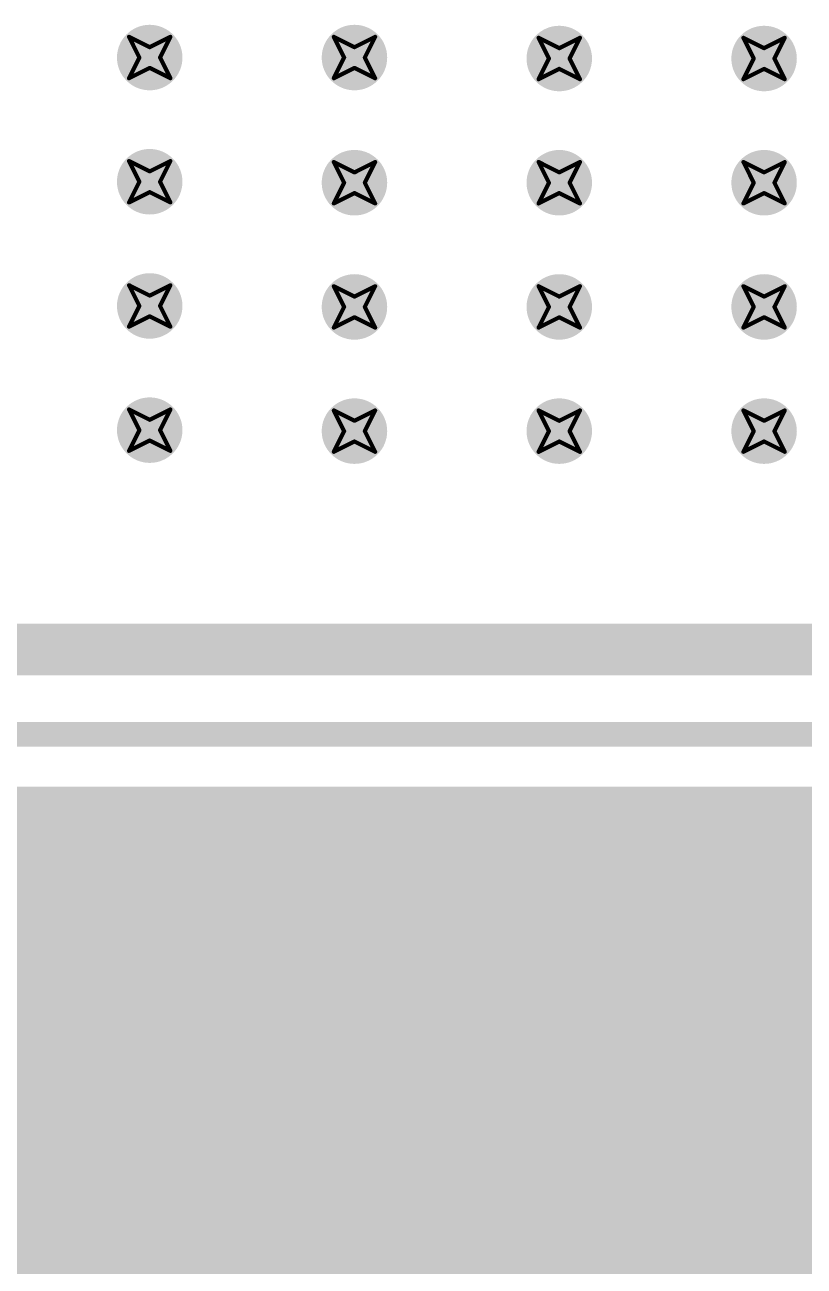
# Model space of a CAD drawing. Header units: inches. Extents: x -11 to 1110, y -7 to 455.
# Drawn here: x 605.32 to 614.89, y 40.21 to 55.44 of the extents above; entities that cross this region are included whole.
import ezdxf

# ---------------------------------------------------------------- set-up
doc = ezdxf.new("R2010")
doc.units = ezdxf.units.IN
for name, color, linetype in [('Bottom Layer', 5, 'Continuous'), ('Bottom Solder', 6, 'Continuous'), ('Drill Drawing', 1, 'Continuous'), ('Top Layer', 1, 'Continuous'), ('Top Solder', 216, 'Continuous'), ('Via Holes', 16, 'Continuous')]:
    doc.layers.add(name, color=color, linetype=linetype)

msp = doc.modelspace()

# ---------------------------------------------------------------- hatches: boundary and pattern name
at = {"layer": 'Bottom Layer'}
h = msp.add_hatch(color=5, dxfattribs=at)
edge = h.paths.add_edge_path()
edge.add_arc((606.857, 55.042), 0.3, 0, 360)
h = msp.add_hatch(color=5, dxfattribs=at)
edge = h.paths.add_edge_path()
edge.add_arc((609.371, 55.042), 0.3, 0, 360)
h = msp.add_hatch(color=5, dxfattribs=at)
edge = h.paths.add_edge_path()
edge.add_arc((611.886, 55.03), 0.3, 0, 360)
h = msp.add_hatch(color=5, dxfattribs=at)
edge = h.paths.add_edge_path()
edge.add_arc((614.401, 55.03), 0.3, 0, 360)
h = msp.add_hatch(color=5, dxfattribs=at)
edge = h.paths.add_edge_path()
edge.add_arc((606.857, 53.518), 0.3, 0, 360)
h = msp.add_hatch(color=5, dxfattribs=at)
edge = h.paths.add_edge_path()
edge.add_arc((609.371, 53.506), 0.3, 0, 360)
h = msp.add_hatch(color=5, dxfattribs=at)
edge = h.paths.add_edge_path()
edge.add_arc((611.886, 53.506), 0.3, 0, 360)
h = msp.add_hatch(color=5, dxfattribs=at)
edge = h.paths.add_edge_path()
edge.add_arc((614.401, 53.506), 0.3, 0, 360)
h = msp.add_hatch(color=5, dxfattribs=at)
edge = h.paths.add_edge_path()
edge.add_arc((606.857, 51.994), 0.3, 0, 360)
h = msp.add_hatch(color=5, dxfattribs=at)
edge = h.paths.add_edge_path()
edge.add_arc((609.371, 51.982), 0.3, 0, 360)
h = msp.add_hatch(color=5, dxfattribs=at)
edge = h.paths.add_edge_path()
edge.add_arc((611.886, 51.982), 0.3, 0, 360)
h = msp.add_hatch(color=5, dxfattribs=at)
edge = h.paths.add_edge_path()
edge.add_arc((614.401, 51.982), 0.3, 0, 360)
h = msp.add_hatch(color=5, dxfattribs=at)
edge = h.paths.add_edge_path()
edge.add_arc((606.857, 50.47), 0.3, 0, 360)
h = msp.add_hatch(color=5, dxfattribs=at)
edge = h.paths.add_edge_path()
edge.add_arc((609.371, 50.458), 0.3, 0, 360)
h = msp.add_hatch(color=5, dxfattribs=at)
edge = h.paths.add_edge_path()
edge.add_arc((611.886, 50.458), 0.3, 0, 360)
h = msp.add_hatch(color=5, dxfattribs=at)
edge = h.paths.add_edge_path()
edge.add_arc((614.401, 50.458), 0.3, 0, 360)
msp.add_hatch(color=5, dxfattribs=at).paths.add_polyline_path([(646.024, 25.476), (581.304, 25.476), (581.304, 45.872), (646.024, 45.872)])
at = {"layer": 'Bottom Solder'}
h = msp.add_hatch(color=6, dxfattribs=at)
edge = h.paths.add_edge_path()
edge.add_arc((606.857, 55.042), 0.402, 0, 360)
h = msp.add_hatch(color=6, dxfattribs=at)
edge = h.paths.add_edge_path()
edge.add_arc((609.371, 55.042), 0.402, 0, 360)
h = msp.add_hatch(color=6, dxfattribs=at)
edge = h.paths.add_edge_path()
edge.add_arc((611.886, 55.03), 0.402, 0, 360)
h = msp.add_hatch(color=6, dxfattribs=at)
edge = h.paths.add_edge_path()
edge.add_arc((614.401, 55.03), 0.402, 0, 360)
h = msp.add_hatch(color=6, dxfattribs=at)
edge = h.paths.add_edge_path()
edge.add_arc((606.857, 53.518), 0.402, 0, 360)
h = msp.add_hatch(color=6, dxfattribs=at)
edge = h.paths.add_edge_path()
edge.add_arc((609.371, 53.506), 0.402, 0, 360)
h = msp.add_hatch(color=6, dxfattribs=at)
edge = h.paths.add_edge_path()
edge.add_arc((611.886, 53.506), 0.402, 0, 360)
h = msp.add_hatch(color=6, dxfattribs=at)
edge = h.paths.add_edge_path()
edge.add_arc((614.401, 53.506), 0.402, 0, 360)
h = msp.add_hatch(color=6, dxfattribs=at)
edge = h.paths.add_edge_path()
edge.add_arc((606.857, 51.994), 0.402, 0, 360)
h = msp.add_hatch(color=6, dxfattribs=at)
edge = h.paths.add_edge_path()
edge.add_arc((609.371, 51.982), 0.402, 0, 360)
h = msp.add_hatch(color=6, dxfattribs=at)
edge = h.paths.add_edge_path()
edge.add_arc((611.886, 51.982), 0.402, 0, 360)
h = msp.add_hatch(color=6, dxfattribs=at)
edge = h.paths.add_edge_path()
edge.add_arc((614.401, 51.982), 0.402, 0, 360)
h = msp.add_hatch(color=6, dxfattribs=at)
edge = h.paths.add_edge_path()
edge.add_arc((606.857, 50.47), 0.402, 0, 360)
h = msp.add_hatch(color=6, dxfattribs=at)
edge = h.paths.add_edge_path()
edge.add_arc((609.371, 50.458), 0.402, 0, 360)
h = msp.add_hatch(color=6, dxfattribs=at)
edge = h.paths.add_edge_path()
edge.add_arc((611.886, 50.458), 0.402, 0, 360)
h = msp.add_hatch(color=6, dxfattribs=at)
edge = h.paths.add_edge_path()
edge.add_arc((614.401, 50.458), 0.402, 0, 360)
at = {"layer": 'Top Layer'}
h = msp.add_hatch(color=1, dxfattribs=at)
edge = h.paths.add_edge_path()
edge.add_arc((606.857, 55.042), 0.3, 0, 360)
h = msp.add_hatch(color=1, dxfattribs=at)
edge = h.paths.add_edge_path()
edge.add_arc((609.371, 55.042), 0.3, 0, 360)
h = msp.add_hatch(color=1, dxfattribs=at)
edge = h.paths.add_edge_path()
edge.add_arc((611.886, 55.03), 0.3, 0, 360)
h = msp.add_hatch(color=1, dxfattribs=at)
edge = h.paths.add_edge_path()
edge.add_arc((614.401, 55.03), 0.3, 0, 360)
h = msp.add_hatch(color=1, dxfattribs=at)
edge = h.paths.add_edge_path()
edge.add_arc((606.857, 53.518), 0.3, 0, 360)
h = msp.add_hatch(color=1, dxfattribs=at)
edge = h.paths.add_edge_path()
edge.add_arc((609.371, 53.506), 0.3, 0, 360)
h = msp.add_hatch(color=1, dxfattribs=at)
edge = h.paths.add_edge_path()
edge.add_arc((611.886, 53.506), 0.3, 0, 360)
h = msp.add_hatch(color=1, dxfattribs=at)
edge = h.paths.add_edge_path()
edge.add_arc((614.401, 53.506), 0.3, 0, 360)
h = msp.add_hatch(color=1, dxfattribs=at)
edge = h.paths.add_edge_path()
edge.add_arc((606.857, 51.994), 0.3, 0, 360)
h = msp.add_hatch(color=1, dxfattribs=at)
edge = h.paths.add_edge_path()
edge.add_arc((609.371, 51.982), 0.3, 0, 360)
h = msp.add_hatch(color=1, dxfattribs=at)
edge = h.paths.add_edge_path()
edge.add_arc((611.886, 51.982), 0.3, 0, 360)
h = msp.add_hatch(color=1, dxfattribs=at)
edge = h.paths.add_edge_path()
edge.add_arc((614.401, 51.982), 0.3, 0, 360)
h = msp.add_hatch(color=1, dxfattribs=at)
edge = h.paths.add_edge_path()
edge.add_arc((606.857, 50.47), 0.3, 0, 360)
h = msp.add_hatch(color=1, dxfattribs=at)
edge = h.paths.add_edge_path()
edge.add_arc((609.371, 50.458), 0.3, 0, 360)
h = msp.add_hatch(color=1, dxfattribs=at)
edge = h.paths.add_edge_path()
edge.add_arc((611.886, 50.458), 0.3, 0, 360)
h = msp.add_hatch(color=1, dxfattribs=at)
edge = h.paths.add_edge_path()
edge.add_arc((614.401, 50.458), 0.3, 0, 360)
at = {"layer": 'Top Solder'}
h = msp.add_hatch(color=216, dxfattribs=at)
edge = h.paths.add_edge_path()
edge.add_arc((606.857, 55.042), 0.402, 0, 360)
h = msp.add_hatch(color=216, dxfattribs=at)
edge = h.paths.add_edge_path()
edge.add_arc((609.371, 55.042), 0.402, 0, 360)
h = msp.add_hatch(color=216, dxfattribs=at)
edge = h.paths.add_edge_path()
edge.add_arc((611.886, 55.03), 0.402, 0, 360)
h = msp.add_hatch(color=216, dxfattribs=at)
edge = h.paths.add_edge_path()
edge.add_arc((614.401, 55.03), 0.402, 0, 360)
h = msp.add_hatch(color=216, dxfattribs=at)
edge = h.paths.add_edge_path()
edge.add_arc((606.857, 53.518), 0.402, 0, 360)
h = msp.add_hatch(color=216, dxfattribs=at)
edge = h.paths.add_edge_path()
edge.add_arc((609.371, 53.506), 0.402, 0, 360)
h = msp.add_hatch(color=216, dxfattribs=at)
edge = h.paths.add_edge_path()
edge.add_arc((611.886, 53.506), 0.402, 0, 360)
h = msp.add_hatch(color=216, dxfattribs=at)
edge = h.paths.add_edge_path()
edge.add_arc((614.401, 53.506), 0.402, 0, 360)
h = msp.add_hatch(color=216, dxfattribs=at)
edge = h.paths.add_edge_path()
edge.add_arc((606.857, 51.994), 0.402, 0, 360)
h = msp.add_hatch(color=216, dxfattribs=at)
edge = h.paths.add_edge_path()
edge.add_arc((609.371, 51.982), 0.402, 0, 360)
h = msp.add_hatch(color=216, dxfattribs=at)
edge = h.paths.add_edge_path()
edge.add_arc((611.886, 51.982), 0.402, 0, 360)
h = msp.add_hatch(color=216, dxfattribs=at)
edge = h.paths.add_edge_path()
edge.add_arc((614.401, 51.982), 0.402, 0, 360)
h = msp.add_hatch(color=216, dxfattribs=at)
edge = h.paths.add_edge_path()
edge.add_arc((606.857, 50.47), 0.402, 0, 360)
h = msp.add_hatch(color=216, dxfattribs=at)
edge = h.paths.add_edge_path()
edge.add_arc((609.371, 50.458), 0.402, 0, 360)
h = msp.add_hatch(color=216, dxfattribs=at)
edge = h.paths.add_edge_path()
edge.add_arc((611.886, 50.458), 0.402, 0, 360)
h = msp.add_hatch(color=216, dxfattribs=at)
edge = h.paths.add_edge_path()
edge.add_arc((614.401, 50.458), 0.402, 0, 360)
at = {"layer": 'Via Holes'}
h = msp.add_hatch(color=7, dxfattribs=at)
edge = h.paths.add_edge_path()
edge.add_arc((606.857, 55.042), 0.15, 0, 360)
h = msp.add_hatch(color=7, dxfattribs=at)
edge = h.paths.add_edge_path()
edge.add_arc((609.371, 55.042), 0.15, 0, 360)
h = msp.add_hatch(color=7, dxfattribs=at)
edge = h.paths.add_edge_path()
edge.add_arc((611.886, 55.03), 0.15, 0, 360)
h = msp.add_hatch(color=7, dxfattribs=at)
edge = h.paths.add_edge_path()
edge.add_arc((614.401, 55.03), 0.15, 0, 360)
h = msp.add_hatch(color=7, dxfattribs=at)
edge = h.paths.add_edge_path()
edge.add_arc((606.857, 53.518), 0.15, 0, 360)
h = msp.add_hatch(color=7, dxfattribs=at)
edge = h.paths.add_edge_path()
edge.add_arc((609.371, 53.506), 0.15, 0, 360)
h = msp.add_hatch(color=7, dxfattribs=at)
edge = h.paths.add_edge_path()
edge.add_arc((611.886, 53.506), 0.15, 0, 360)
h = msp.add_hatch(color=7, dxfattribs=at)
edge = h.paths.add_edge_path()
edge.add_arc((614.401, 53.506), 0.15, 0, 360)
h = msp.add_hatch(color=7, dxfattribs=at)
edge = h.paths.add_edge_path()
edge.add_arc((606.857, 51.994), 0.15, 0, 360)
h = msp.add_hatch(color=7, dxfattribs=at)
edge = h.paths.add_edge_path()
edge.add_arc((609.371, 51.982), 0.15, 0, 360)
h = msp.add_hatch(color=7, dxfattribs=at)
edge = h.paths.add_edge_path()
edge.add_arc((611.886, 51.982), 0.15, 0, 360)
h = msp.add_hatch(color=7, dxfattribs=at)
edge = h.paths.add_edge_path()
edge.add_arc((614.401, 51.982), 0.15, 0, 360)
h = msp.add_hatch(color=7, dxfattribs=at)
edge = h.paths.add_edge_path()
edge.add_arc((606.857, 50.47), 0.15, 0, 360)
h = msp.add_hatch(color=7, dxfattribs=at)
edge = h.paths.add_edge_path()
edge.add_arc((609.371, 50.458), 0.15, 0, 360)
h = msp.add_hatch(color=7, dxfattribs=at)
edge = h.paths.add_edge_path()
edge.add_arc((611.886, 50.458), 0.15, 0, 360)
h = msp.add_hatch(color=7, dxfattribs=at)
edge = h.paths.add_edge_path()
edge.add_arc((614.401, 50.458), 0.15, 0, 360)

# ---------------------------------------------------------------- linework, layer by layer
at = {"layer": 'Drill Drawing'}
for points in [[(606.603, 55.296, 0.0508, 0.0508, 0), (606.857, 55.169, 0.0508, 0.0508, 0)], [(606.603, 55.296, 0.0508, 0.0508, 0), (606.73, 55.042, 0.0508, 0.0508, 0)], [(606.857, 55.169, 0.0508, 0.0508, 0), (607.111, 55.296, 0.0508, 0.0508, 0)], [(606.984, 55.042, 0.0508, 0.0508, 0), (607.111, 55.296, 0.0508, 0.0508, 0)], [(609.117, 55.296, 0.0508, 0.0508, 0), (609.371, 55.169, 0.0508, 0.0508, 0)], [(609.117, 55.296, 0.0508, 0.0508, 0), (609.244, 55.042, 0.0508, 0.0508, 0)], [(609.371, 55.169, 0.0508, 0.0508, 0), (609.625, 55.296, 0.0508, 0.0508, 0)], [(609.498, 55.042, 0.0508, 0.0508, 0), (609.625, 55.296, 0.0508, 0.0508, 0)], [(611.632, 55.284, 0.0508, 0.0508, 0), (611.886, 55.157, 0.0508, 0.0508, 0)], [(611.632, 55.284, 0.0508, 0.0508, 0), (611.759, 55.03, 0.0508, 0.0508, 0)], [(611.886, 55.157, 0.0508, 0.0508, 0), (612.14, 55.284, 0.0508, 0.0508, 0)], [(612.013, 55.03, 0.0508, 0.0508, 0), (612.14, 55.284, 0.0508, 0.0508, 0)], [(614.147, 55.284, 0.0508, 0.0508, 0), (614.401, 55.157, 0.0508, 0.0508, 0)], [(614.147, 55.284, 0.0508, 0.0508, 0), (614.274, 55.03, 0.0508, 0.0508, 0)], [(614.401, 55.157, 0.0508, 0.0508, 0), (614.655, 55.284, 0.0508, 0.0508, 0)], [(614.528, 55.03, 0.0508, 0.0508, 0), (614.655, 55.284, 0.0508, 0.0508, 0)], [(606.603, 54.788, 0.0508, 0.0508, 0), (606.73, 55.042, 0.0508, 0.0508, 0)], [(606.984, 55.042, 0.0508, 0.0508, 0), (607.111, 54.788, 0.0508, 0.0508, 0)], [(609.117, 54.788, 0.0508, 0.0508, 0), (609.244, 55.042, 0.0508, 0.0508, 0)], [(609.498, 55.042, 0.0508, 0.0508, 0), (609.625, 54.788, 0.0508, 0.0508, 0)], [(611.632, 54.776, 0.0508, 0.0508, 0), (611.759, 55.03, 0.0508, 0.0508, 0)], [(612.013, 55.03, 0.0508, 0.0508, 0), (612.14, 54.776, 0.0508, 0.0508, 0)], [(614.147, 54.776, 0.0508, 0.0508, 0), (614.274, 55.03, 0.0508, 0.0508, 0)], [(614.528, 55.03, 0.0508, 0.0508, 0), (614.655, 54.776, 0.0508, 0.0508, 0)], [(606.603, 54.788, 0.0508, 0.0508, 0), (606.857, 54.915, 0.0508, 0.0508, 0)], [(606.857, 54.915, 0.0508, 0.0508, 0), (607.111, 54.788, 0.0508, 0.0508, 0)], [(609.117, 54.788, 0.0508, 0.0508, 0), (609.371, 54.915, 0.0508, 0.0508, 0)], [(609.371, 54.915, 0.0508, 0.0508, 0), (609.625, 54.788, 0.0508, 0.0508, 0)], [(611.632, 54.776, 0.0508, 0.0508, 0), (611.886, 54.903, 0.0508, 0.0508, 0)], [(611.886, 54.903, 0.0508, 0.0508, 0), (612.14, 54.776, 0.0508, 0.0508, 0)], [(614.147, 54.776, 0.0508, 0.0508, 0), (614.401, 54.903, 0.0508, 0.0508, 0)], [(614.401, 54.903, 0.0508, 0.0508, 0), (614.655, 54.776, 0.0508, 0.0508, 0)], [(606.603, 53.772, 0.0508, 0.0508, 0), (606.857, 53.645, 0.0508, 0.0508, 0)], [(606.603, 53.772, 0.0508, 0.0508, 0), (606.73, 53.518, 0.0508, 0.0508, 0)], [(606.857, 53.645, 0.0508, 0.0508, 0), (607.111, 53.772, 0.0508, 0.0508, 0)], [(606.984, 53.518, 0.0508, 0.0508, 0), (607.111, 53.772, 0.0508, 0.0508, 0)], [(609.117, 53.76, 0.0508, 0.0508, 0), (609.371, 53.633, 0.0508, 0.0508, 0)], [(609.117, 53.76, 0.0508, 0.0508, 0), (609.244, 53.506, 0.0508, 0.0508, 0)], [(609.371, 53.633, 0.0508, 0.0508, 0), (609.625, 53.76, 0.0508, 0.0508, 0)], [(609.498, 53.506, 0.0508, 0.0508, 0), (609.625, 53.76, 0.0508, 0.0508, 0)], [(611.632, 53.76, 0.0508, 0.0508, 0), (611.886, 53.633, 0.0508, 0.0508, 0)], [(611.632, 53.76, 0.0508, 0.0508, 0), (611.759, 53.506, 0.0508, 0.0508, 0)], [(611.886, 53.633, 0.0508, 0.0508, 0), (612.14, 53.76, 0.0508, 0.0508, 0)], [(612.013, 53.506, 0.0508, 0.0508, 0), (612.14, 53.76, 0.0508, 0.0508, 0)], [(614.147, 53.76, 0.0508, 0.0508, 0), (614.401, 53.633, 0.0508, 0.0508, 0)], [(614.147, 53.76, 0.0508, 0.0508, 0), (614.274, 53.506, 0.0508, 0.0508, 0)], [(614.401, 53.633, 0.0508, 0.0508, 0), (614.655, 53.76, 0.0508, 0.0508, 0)], [(614.528, 53.506, 0.0508, 0.0508, 0), (614.655, 53.76, 0.0508, 0.0508, 0)], [(606.603, 53.264, 0.0508, 0.0508, 0), (606.73, 53.518, 0.0508, 0.0508, 0)], [(606.984, 53.518, 0.0508, 0.0508, 0), (607.111, 53.264, 0.0508, 0.0508, 0)], [(609.117, 53.252, 0.0508, 0.0508, 0), (609.244, 53.506, 0.0508, 0.0508, 0)], [(609.498, 53.506, 0.0508, 0.0508, 0), (609.625, 53.252, 0.0508, 0.0508, 0)], [(611.632, 53.252, 0.0508, 0.0508, 0), (611.759, 53.506, 0.0508, 0.0508, 0)], [(612.013, 53.506, 0.0508, 0.0508, 0), (612.14, 53.252, 0.0508, 0.0508, 0)], [(614.147, 53.252, 0.0508, 0.0508, 0), (614.274, 53.506, 0.0508, 0.0508, 0)], [(614.528, 53.506, 0.0508, 0.0508, 0), (614.655, 53.252, 0.0508, 0.0508, 0)], [(606.603, 53.264, 0.0508, 0.0508, 0), (606.857, 53.391, 0.0508, 0.0508, 0)], [(606.857, 53.391, 0.0508, 0.0508, 0), (607.111, 53.264, 0.0508, 0.0508, 0)], [(609.117, 53.252, 0.0508, 0.0508, 0), (609.371, 53.379, 0.0508, 0.0508, 0)], [(609.371, 53.379, 0.0508, 0.0508, 0), (609.625, 53.252, 0.0508, 0.0508, 0)], [(611.632, 53.252, 0.0508, 0.0508, 0), (611.886, 53.379, 0.0508, 0.0508, 0)], [(611.886, 53.379, 0.0508, 0.0508, 0), (612.14, 53.252, 0.0508, 0.0508, 0)], [(614.147, 53.252, 0.0508, 0.0508, 0), (614.401, 53.379, 0.0508, 0.0508, 0)], [(614.401, 53.379, 0.0508, 0.0508, 0), (614.655, 53.252, 0.0508, 0.0508, 0)], [(606.603, 52.248, 0.0508, 0.0508, 0), (606.857, 52.121, 0.0508, 0.0508, 0)], [(606.603, 52.248, 0.0508, 0.0508, 0), (606.73, 51.994, 0.0508, 0.0508, 0)], [(606.857, 52.121, 0.0508, 0.0508, 0), (607.111, 52.248, 0.0508, 0.0508, 0)], [(606.984, 51.994, 0.0508, 0.0508, 0), (607.111, 52.248, 0.0508, 0.0508, 0)], [(609.117, 52.236, 0.0508, 0.0508, 0), (609.371, 52.109, 0.0508, 0.0508, 0)], [(609.117, 52.236, 0.0508, 0.0508, 0), (609.244, 51.982, 0.0508, 0.0508, 0)], [(609.371, 52.109, 0.0508, 0.0508, 0), (609.625, 52.236, 0.0508, 0.0508, 0)], [(609.498, 51.982, 0.0508, 0.0508, 0), (609.625, 52.236, 0.0508, 0.0508, 0)], [(611.632, 52.236, 0.0508, 0.0508, 0), (611.886, 52.109, 0.0508, 0.0508, 0)], [(611.632, 52.236, 0.0508, 0.0508, 0), (611.759, 51.982, 0.0508, 0.0508, 0)], [(611.886, 52.109, 0.0508, 0.0508, 0), (612.14, 52.236, 0.0508, 0.0508, 0)], [(612.013, 51.982, 0.0508, 0.0508, 0), (612.14, 52.236, 0.0508, 0.0508, 0)], [(614.147, 52.236, 0.0508, 0.0508, 0), (614.401, 52.109, 0.0508, 0.0508, 0)], [(614.147, 52.236, 0.0508, 0.0508, 0), (614.274, 51.982, 0.0508, 0.0508, 0)], [(614.401, 52.109, 0.0508, 0.0508, 0), (614.655, 52.236, 0.0508, 0.0508, 0)], [(614.528, 51.982, 0.0508, 0.0508, 0), (614.655, 52.236, 0.0508, 0.0508, 0)], [(606.603, 51.74, 0.0508, 0.0508, 0), (606.73, 51.994, 0.0508, 0.0508, 0)], [(606.984, 51.994, 0.0508, 0.0508, 0), (607.111, 51.74, 0.0508, 0.0508, 0)], [(609.117, 51.728, 0.0508, 0.0508, 0), (609.244, 51.982, 0.0508, 0.0508, 0)], [(609.498, 51.982, 0.0508, 0.0508, 0), (609.625, 51.728, 0.0508, 0.0508, 0)], [(611.632, 51.728, 0.0508, 0.0508, 0), (611.759, 51.982, 0.0508, 0.0508, 0)], [(612.013, 51.982, 0.0508, 0.0508, 0), (612.14, 51.728, 0.0508, 0.0508, 0)], [(614.147, 51.728, 0.0508, 0.0508, 0), (614.274, 51.982, 0.0508, 0.0508, 0)], [(614.528, 51.982, 0.0508, 0.0508, 0), (614.655, 51.728, 0.0508, 0.0508, 0)], [(606.603, 51.74, 0.0508, 0.0508, 0), (606.857, 51.867, 0.0508, 0.0508, 0)], [(606.857, 51.867, 0.0508, 0.0508, 0), (607.111, 51.74, 0.0508, 0.0508, 0)], [(609.117, 51.728, 0.0508, 0.0508, 0), (609.371, 51.855, 0.0508, 0.0508, 0)], [(609.371, 51.855, 0.0508, 0.0508, 0), (609.625, 51.728, 0.0508, 0.0508, 0)], [(611.632, 51.728, 0.0508, 0.0508, 0), (611.886, 51.855, 0.0508, 0.0508, 0)], [(611.886, 51.855, 0.0508, 0.0508, 0), (612.14, 51.728, 0.0508, 0.0508, 0)], [(614.147, 51.728, 0.0508, 0.0508, 0), (614.401, 51.855, 0.0508, 0.0508, 0)], [(614.401, 51.855, 0.0508, 0.0508, 0), (614.655, 51.728, 0.0508, 0.0508, 0)], [(606.603, 50.724, 0.0508, 0.0508, 0), (606.857, 50.597, 0.0508, 0.0508, 0)], [(606.603, 50.724, 0.0508, 0.0508, 0), (606.73, 50.47, 0.0508, 0.0508, 0)], [(606.857, 50.597, 0.0508, 0.0508, 0), (607.111, 50.724, 0.0508, 0.0508, 0)], [(606.984, 50.47, 0.0508, 0.0508, 0), (607.111, 50.724, 0.0508, 0.0508, 0)], [(609.117, 50.712, 0.0508, 0.0508, 0), (609.371, 50.585, 0.0508, 0.0508, 0)], [(609.117, 50.712, 0.0508, 0.0508, 0), (609.244, 50.458, 0.0508, 0.0508, 0)], [(609.371, 50.585, 0.0508, 0.0508, 0), (609.625, 50.712, 0.0508, 0.0508, 0)], [(609.498, 50.458, 0.0508, 0.0508, 0), (609.625, 50.712, 0.0508, 0.0508, 0)], [(611.632, 50.712, 0.0508, 0.0508, 0), (611.886, 50.585, 0.0508, 0.0508, 0)], [(611.632, 50.712, 0.0508, 0.0508, 0), (611.759, 50.458, 0.0508, 0.0508, 0)], [(611.886, 50.585, 0.0508, 0.0508, 0), (612.14, 50.712, 0.0508, 0.0508, 0)], [(612.013, 50.458, 0.0508, 0.0508, 0), (612.14, 50.712, 0.0508, 0.0508, 0)], [(614.147, 50.712, 0.0508, 0.0508, 0), (614.401, 50.585, 0.0508, 0.0508, 0)], [(614.147, 50.712, 0.0508, 0.0508, 0), (614.274, 50.458, 0.0508, 0.0508, 0)], [(614.401, 50.585, 0.0508, 0.0508, 0), (614.655, 50.712, 0.0508, 0.0508, 0)], [(614.528, 50.458, 0.0508, 0.0508, 0), (614.655, 50.712, 0.0508, 0.0508, 0)], [(606.603, 50.216, 0.0508, 0.0508, 0), (606.73, 50.47, 0.0508, 0.0508, 0)], [(606.984, 50.47, 0.0508, 0.0508, 0), (607.111, 50.216, 0.0508, 0.0508, 0)], [(609.117, 50.204, 0.0508, 0.0508, 0), (609.244, 50.458, 0.0508, 0.0508, 0)], [(609.498, 50.458, 0.0508, 0.0508, 0), (609.625, 50.204, 0.0508, 0.0508, 0)], [(611.632, 50.204, 0.0508, 0.0508, 0), (611.759, 50.458, 0.0508, 0.0508, 0)], [(612.013, 50.458, 0.0508, 0.0508, 0), (612.14, 50.204, 0.0508, 0.0508, 0)], [(614.147, 50.204, 0.0508, 0.0508, 0), (614.274, 50.458, 0.0508, 0.0508, 0)], [(614.528, 50.458, 0.0508, 0.0508, 0), (614.655, 50.204, 0.0508, 0.0508, 0)], [(606.603, 50.216, 0.0508, 0.0508, 0), (606.857, 50.343, 0.0508, 0.0508, 0)], [(606.857, 50.343, 0.0508, 0.0508, 0), (607.111, 50.216, 0.0508, 0.0508, 0)], [(609.117, 50.204, 0.0508, 0.0508, 0), (609.371, 50.331, 0.0508, 0.0508, 0)], [(609.371, 50.331, 0.0508, 0.0508, 0), (609.625, 50.204, 0.0508, 0.0508, 0)], [(611.632, 50.204, 0.0508, 0.0508, 0), (611.886, 50.331, 0.0508, 0.0508, 0)], [(611.886, 50.331, 0.0508, 0.0508, 0), (612.14, 50.204, 0.0508, 0.0508, 0)], [(614.147, 50.204, 0.0508, 0.0508, 0), (614.401, 50.331, 0.0508, 0.0508, 0)], [(614.401, 50.331, 0.0508, 0.0508, 0), (614.655, 50.204, 0.0508, 0.0508, 0)]]:
    msp.add_lwpolyline(points, format="xyseb", dxfattribs=at)
for points in [[(606.59, 55.296, 0.0254, 0.0254, 1), (606.615, 55.296, 0.0254, 0.0254, 1)], [(606.59, 55.296, 0.0254, 0.0254, 1), (606.615, 55.296, 0.0254, 0.0254, 1)], [(607.098, 55.296, 0.0254, 0.0254, 1), (607.123, 55.296, 0.0254, 0.0254, 1)], [(607.098, 55.296, 0.0254, 0.0254, 1), (607.123, 55.296, 0.0254, 0.0254, 1)], [(609.105, 55.296, 0.0254, 0.0254, 1), (609.13, 55.296, 0.0254, 0.0254, 1)], [(609.105, 55.296, 0.0254, 0.0254, 1), (609.13, 55.296, 0.0254, 0.0254, 1)], [(609.613, 55.296, 0.0254, 0.0254, 1), (609.638, 55.296, 0.0254, 0.0254, 1)], [(609.613, 55.296, 0.0254, 0.0254, 1), (609.638, 55.296, 0.0254, 0.0254, 1)], [(611.619, 55.284, 0.0254, 0.0254, 1), (611.645, 55.284, 0.0254, 0.0254, 1)], [(611.619, 55.284, 0.0254, 0.0254, 1), (611.645, 55.284, 0.0254, 0.0254, 1)], [(612.127, 55.284, 0.0254, 0.0254, 1), (612.153, 55.284, 0.0254, 0.0254, 1)], [(612.127, 55.284, 0.0254, 0.0254, 1), (612.153, 55.284, 0.0254, 0.0254, 1)], [(614.134, 55.284, 0.0254, 0.0254, 1), (614.159, 55.284, 0.0254, 0.0254, 1)], [(614.134, 55.284, 0.0254, 0.0254, 1), (614.159, 55.284, 0.0254, 0.0254, 1)], [(614.642, 55.284, 0.0254, 0.0254, 1), (614.667, 55.284, 0.0254, 0.0254, 1)], [(614.642, 55.284, 0.0254, 0.0254, 1), (614.667, 55.284, 0.0254, 0.0254, 1)], [(606.844, 55.169, 0.0254, 0.0254, 1), (606.869, 55.169, 0.0254, 0.0254, 1)], [(606.844, 55.169, 0.0254, 0.0254, 1), (606.869, 55.169, 0.0254, 0.0254, 1)], [(609.359, 55.169, 0.0254, 0.0254, 1), (609.384, 55.169, 0.0254, 0.0254, 1)], [(609.359, 55.169, 0.0254, 0.0254, 1), (609.384, 55.169, 0.0254, 0.0254, 1)], [(611.873, 55.157, 0.0254, 0.0254, 1), (611.899, 55.157, 0.0254, 0.0254, 1)], [(611.873, 55.157, 0.0254, 0.0254, 1), (611.899, 55.157, 0.0254, 0.0254, 1)], [(614.388, 55.157, 0.0254, 0.0254, 1), (614.413, 55.157, 0.0254, 0.0254, 1)], [(614.388, 55.157, 0.0254, 0.0254, 1), (614.413, 55.157, 0.0254, 0.0254, 1)], [(606.717, 55.042, 0.0254, 0.0254, 1), (606.742, 55.042, 0.0254, 0.0254, 1)], [(606.717, 55.042, 0.0254, 0.0254, 1), (606.742, 55.042, 0.0254, 0.0254, 1)], [(606.971, 55.042, 0.0254, 0.0254, 1), (606.996, 55.042, 0.0254, 0.0254, 1)], [(606.971, 55.042, 0.0254, 0.0254, 1), (606.996, 55.042, 0.0254, 0.0254, 1)], [(609.232, 55.042, 0.0254, 0.0254, 1), (609.257, 55.042, 0.0254, 0.0254, 1)], [(609.232, 55.042, 0.0254, 0.0254, 1), (609.257, 55.042, 0.0254, 0.0254, 1)], [(609.486, 55.042, 0.0254, 0.0254, 1), (609.511, 55.042, 0.0254, 0.0254, 1)], [(609.486, 55.042, 0.0254, 0.0254, 1), (609.511, 55.042, 0.0254, 0.0254, 1)], [(611.746, 55.03, 0.0254, 0.0254, 1), (611.772, 55.03, 0.0254, 0.0254, 1)], [(611.746, 55.03, 0.0254, 0.0254, 1), (611.772, 55.03, 0.0254, 0.0254, 1)], [(612, 55.03, 0.0254, 0.0254, 1), (612.026, 55.03, 0.0254, 0.0254, 1)], [(612, 55.03, 0.0254, 0.0254, 1), (612.026, 55.03, 0.0254, 0.0254, 1)], [(614.261, 55.03, 0.0254, 0.0254, 1), (614.286, 55.03, 0.0254, 0.0254, 1)], [(614.261, 55.03, 0.0254, 0.0254, 1), (614.286, 55.03, 0.0254, 0.0254, 1)], [(614.515, 55.03, 0.0254, 0.0254, 1), (614.54, 55.03, 0.0254, 0.0254, 1)], [(614.515, 55.03, 0.0254, 0.0254, 1), (614.54, 55.03, 0.0254, 0.0254, 1)], [(606.844, 54.915, 0.0254, 0.0254, 1), (606.869, 54.915, 0.0254, 0.0254, 1)], [(606.844, 54.915, 0.0254, 0.0254, 1), (606.869, 54.915, 0.0254, 0.0254, 1)], [(609.359, 54.915, 0.0254, 0.0254, 1), (609.384, 54.915, 0.0254, 0.0254, 1)], [(609.359, 54.915, 0.0254, 0.0254, 1), (609.384, 54.915, 0.0254, 0.0254, 1)], [(611.873, 54.903, 0.0254, 0.0254, 1), (611.899, 54.903, 0.0254, 0.0254, 1)], [(611.873, 54.903, 0.0254, 0.0254, 1), (611.899, 54.903, 0.0254, 0.0254, 1)], [(614.388, 54.903, 0.0254, 0.0254, 1), (614.413, 54.903, 0.0254, 0.0254, 1)], [(614.388, 54.903, 0.0254, 0.0254, 1), (614.413, 54.903, 0.0254, 0.0254, 1)], [(606.59, 54.788, 0.0254, 0.0254, 1), (606.615, 54.788, 0.0254, 0.0254, 1)], [(606.59, 54.788, 0.0254, 0.0254, 1), (606.615, 54.788, 0.0254, 0.0254, 1)], [(607.098, 54.788, 0.0254, 0.0254, 1), (607.123, 54.788, 0.0254, 0.0254, 1)], [(607.098, 54.788, 0.0254, 0.0254, 1), (607.123, 54.788, 0.0254, 0.0254, 1)], [(609.105, 54.788, 0.0254, 0.0254, 1), (609.13, 54.788, 0.0254, 0.0254, 1)], [(609.105, 54.788, 0.0254, 0.0254, 1), (609.13, 54.788, 0.0254, 0.0254, 1)], [(609.613, 54.788, 0.0254, 0.0254, 1), (609.638, 54.788, 0.0254, 0.0254, 1)], [(609.613, 54.788, 0.0254, 0.0254, 1), (609.638, 54.788, 0.0254, 0.0254, 1)], [(611.619, 54.776, 0.0254, 0.0254, 1), (611.645, 54.776, 0.0254, 0.0254, 1)], [(611.619, 54.776, 0.0254, 0.0254, 1), (611.645, 54.776, 0.0254, 0.0254, 1)], [(612.127, 54.776, 0.0254, 0.0254, 1), (612.153, 54.776, 0.0254, 0.0254, 1)], [(612.127, 54.776, 0.0254, 0.0254, 1), (612.153, 54.776, 0.0254, 0.0254, 1)], [(614.134, 54.776, 0.0254, 0.0254, 1), (614.159, 54.776, 0.0254, 0.0254, 1)], [(614.134, 54.776, 0.0254, 0.0254, 1), (614.159, 54.776, 0.0254, 0.0254, 1)], [(614.642, 54.776, 0.0254, 0.0254, 1), (614.667, 54.776, 0.0254, 0.0254, 1)], [(614.642, 54.776, 0.0254, 0.0254, 1), (614.667, 54.776, 0.0254, 0.0254, 1)], [(606.59, 53.772, 0.0254, 0.0254, 1), (606.615, 53.772, 0.0254, 0.0254, 1)], [(606.59, 53.772, 0.0254, 0.0254, 1), (606.615, 53.772, 0.0254, 0.0254, 1)], [(607.098, 53.772, 0.0254, 0.0254, 1), (607.123, 53.772, 0.0254, 0.0254, 1)], [(607.098, 53.772, 0.0254, 0.0254, 1), (607.123, 53.772, 0.0254, 0.0254, 1)], [(609.105, 53.76, 0.0254, 0.0254, 1), (609.13, 53.76, 0.0254, 0.0254, 1)], [(609.105, 53.76, 0.0254, 0.0254, 1), (609.13, 53.76, 0.0254, 0.0254, 1)], [(609.613, 53.76, 0.0254, 0.0254, 1), (609.638, 53.76, 0.0254, 0.0254, 1)], [(609.613, 53.76, 0.0254, 0.0254, 1), (609.638, 53.76, 0.0254, 0.0254, 1)], [(611.619, 53.76, 0.0254, 0.0254, 1), (611.645, 53.76, 0.0254, 0.0254, 1)], [(611.619, 53.76, 0.0254, 0.0254, 1), (611.645, 53.76, 0.0254, 0.0254, 1)], [(612.127, 53.76, 0.0254, 0.0254, 1), (612.153, 53.76, 0.0254, 0.0254, 1)], [(612.127, 53.76, 0.0254, 0.0254, 1), (612.153, 53.76, 0.0254, 0.0254, 1)], [(614.134, 53.76, 0.0254, 0.0254, 1), (614.159, 53.76, 0.0254, 0.0254, 1)], [(614.134, 53.76, 0.0254, 0.0254, 1), (614.159, 53.76, 0.0254, 0.0254, 1)], [(614.642, 53.76, 0.0254, 0.0254, 1), (614.667, 53.76, 0.0254, 0.0254, 1)], [(614.642, 53.76, 0.0254, 0.0254, 1), (614.667, 53.76, 0.0254, 0.0254, 1)], [(606.844, 53.645, 0.0254, 0.0254, 1), (606.869, 53.645, 0.0254, 0.0254, 1)], [(606.844, 53.645, 0.0254, 0.0254, 1), (606.869, 53.645, 0.0254, 0.0254, 1)], [(609.359, 53.633, 0.0254, 0.0254, 1), (609.384, 53.633, 0.0254, 0.0254, 1)], [(609.359, 53.633, 0.0254, 0.0254, 1), (609.384, 53.633, 0.0254, 0.0254, 1)], [(611.873, 53.633, 0.0254, 0.0254, 1), (611.899, 53.633, 0.0254, 0.0254, 1)], [(611.873, 53.633, 0.0254, 0.0254, 1), (611.899, 53.633, 0.0254, 0.0254, 1)], [(614.388, 53.633, 0.0254, 0.0254, 1), (614.413, 53.633, 0.0254, 0.0254, 1)], [(614.388, 53.633, 0.0254, 0.0254, 1), (614.413, 53.633, 0.0254, 0.0254, 1)], [(606.717, 53.518, 0.0254, 0.0254, 1), (606.742, 53.518, 0.0254, 0.0254, 1)], [(606.717, 53.518, 0.0254, 0.0254, 1), (606.742, 53.518, 0.0254, 0.0254, 1)], [(606.971, 53.518, 0.0254, 0.0254, 1), (606.996, 53.518, 0.0254, 0.0254, 1)], [(606.971, 53.518, 0.0254, 0.0254, 1), (606.996, 53.518, 0.0254, 0.0254, 1)], [(609.232, 53.506, 0.0254, 0.0254, 1), (609.257, 53.506, 0.0254, 0.0254, 1)], [(609.232, 53.506, 0.0254, 0.0254, 1), (609.257, 53.506, 0.0254, 0.0254, 1)], [(609.486, 53.506, 0.0254, 0.0254, 1), (609.511, 53.506, 0.0254, 0.0254, 1)], [(609.486, 53.506, 0.0254, 0.0254, 1), (609.511, 53.506, 0.0254, 0.0254, 1)], [(611.746, 53.506, 0.0254, 0.0254, 1), (611.772, 53.506, 0.0254, 0.0254, 1)], [(611.746, 53.506, 0.0254, 0.0254, 1), (611.772, 53.506, 0.0254, 0.0254, 1)], [(612, 53.506, 0.0254, 0.0254, 1), (612.026, 53.506, 0.0254, 0.0254, 1)], [(612, 53.506, 0.0254, 0.0254, 1), (612.026, 53.506, 0.0254, 0.0254, 1)], [(614.261, 53.506, 0.0254, 0.0254, 1), (614.286, 53.506, 0.0254, 0.0254, 1)], [(614.261, 53.506, 0.0254, 0.0254, 1), (614.286, 53.506, 0.0254, 0.0254, 1)], [(614.515, 53.506, 0.0254, 0.0254, 1), (614.54, 53.506, 0.0254, 0.0254, 1)], [(614.515, 53.506, 0.0254, 0.0254, 1), (614.54, 53.506, 0.0254, 0.0254, 1)], [(606.844, 53.391, 0.0254, 0.0254, 1), (606.869, 53.391, 0.0254, 0.0254, 1)], [(606.844, 53.391, 0.0254, 0.0254, 1), (606.869, 53.391, 0.0254, 0.0254, 1)], [(609.359, 53.379, 0.0254, 0.0254, 1), (609.384, 53.379, 0.0254, 0.0254, 1)], [(609.359, 53.379, 0.0254, 0.0254, 1), (609.384, 53.379, 0.0254, 0.0254, 1)], [(611.873, 53.379, 0.0254, 0.0254, 1), (611.899, 53.379, 0.0254, 0.0254, 1)], [(611.873, 53.379, 0.0254, 0.0254, 1), (611.899, 53.379, 0.0254, 0.0254, 1)], [(614.388, 53.379, 0.0254, 0.0254, 1), (614.413, 53.379, 0.0254, 0.0254, 1)], [(614.388, 53.379, 0.0254, 0.0254, 1), (614.413, 53.379, 0.0254, 0.0254, 1)], [(606.59, 53.264, 0.0254, 0.0254, 1), (606.615, 53.264, 0.0254, 0.0254, 1)], [(606.59, 53.264, 0.0254, 0.0254, 1), (606.615, 53.264, 0.0254, 0.0254, 1)], [(607.098, 53.264, 0.0254, 0.0254, 1), (607.123, 53.264, 0.0254, 0.0254, 1)], [(607.098, 53.264, 0.0254, 0.0254, 1), (607.123, 53.264, 0.0254, 0.0254, 1)], [(609.105, 53.252, 0.0254, 0.0254, 1), (609.13, 53.252, 0.0254, 0.0254, 1)], [(609.105, 53.252, 0.0254, 0.0254, 1), (609.13, 53.252, 0.0254, 0.0254, 1)], [(609.613, 53.252, 0.0254, 0.0254, 1), (609.638, 53.252, 0.0254, 0.0254, 1)], [(609.613, 53.252, 0.0254, 0.0254, 1), (609.638, 53.252, 0.0254, 0.0254, 1)], [(611.619, 53.252, 0.0254, 0.0254, 1), (611.645, 53.252, 0.0254, 0.0254, 1)], [(611.619, 53.252, 0.0254, 0.0254, 1), (611.645, 53.252, 0.0254, 0.0254, 1)], [(612.127, 53.252, 0.0254, 0.0254, 1), (612.153, 53.252, 0.0254, 0.0254, 1)], [(612.127, 53.252, 0.0254, 0.0254, 1), (612.153, 53.252, 0.0254, 0.0254, 1)], [(614.134, 53.252, 0.0254, 0.0254, 1), (614.159, 53.252, 0.0254, 0.0254, 1)], [(614.134, 53.252, 0.0254, 0.0254, 1), (614.159, 53.252, 0.0254, 0.0254, 1)], [(614.642, 53.252, 0.0254, 0.0254, 1), (614.667, 53.252, 0.0254, 0.0254, 1)], [(614.642, 53.252, 0.0254, 0.0254, 1), (614.667, 53.252, 0.0254, 0.0254, 1)], [(606.59, 52.248, 0.0254, 0.0254, 1), (606.615, 52.248, 0.0254, 0.0254, 1)], [(606.59, 52.248, 0.0254, 0.0254, 1), (606.615, 52.248, 0.0254, 0.0254, 1)], [(607.098, 52.248, 0.0254, 0.0254, 1), (607.123, 52.248, 0.0254, 0.0254, 1)], [(607.098, 52.248, 0.0254, 0.0254, 1), (607.123, 52.248, 0.0254, 0.0254, 1)], [(609.105, 52.236, 0.0254, 0.0254, 1), (609.13, 52.236, 0.0254, 0.0254, 1)], [(609.105, 52.236, 0.0254, 0.0254, 1), (609.13, 52.236, 0.0254, 0.0254, 1)], [(609.613, 52.236, 0.0254, 0.0254, 1), (609.638, 52.236, 0.0254, 0.0254, 1)], [(609.613, 52.236, 0.0254, 0.0254, 1), (609.638, 52.236, 0.0254, 0.0254, 1)], [(611.619, 52.236, 0.0254, 0.0254, 1), (611.645, 52.236, 0.0254, 0.0254, 1)], [(611.619, 52.236, 0.0254, 0.0254, 1), (611.645, 52.236, 0.0254, 0.0254, 1)], [(612.127, 52.236, 0.0254, 0.0254, 1), (612.153, 52.236, 0.0254, 0.0254, 1)], [(612.127, 52.236, 0.0254, 0.0254, 1), (612.153, 52.236, 0.0254, 0.0254, 1)], [(614.134, 52.236, 0.0254, 0.0254, 1), (614.159, 52.236, 0.0254, 0.0254, 1)], [(614.134, 52.236, 0.0254, 0.0254, 1), (614.159, 52.236, 0.0254, 0.0254, 1)], [(614.642, 52.236, 0.0254, 0.0254, 1), (614.667, 52.236, 0.0254, 0.0254, 1)], [(614.642, 52.236, 0.0254, 0.0254, 1), (614.667, 52.236, 0.0254, 0.0254, 1)], [(606.844, 52.121, 0.0254, 0.0254, 1), (606.869, 52.121, 0.0254, 0.0254, 1)], [(606.844, 52.121, 0.0254, 0.0254, 1), (606.869, 52.121, 0.0254, 0.0254, 1)], [(609.359, 52.109, 0.0254, 0.0254, 1), (609.384, 52.109, 0.0254, 0.0254, 1)], [(609.359, 52.109, 0.0254, 0.0254, 1), (609.384, 52.109, 0.0254, 0.0254, 1)], [(611.873, 52.109, 0.0254, 0.0254, 1), (611.899, 52.109, 0.0254, 0.0254, 1)], [(611.873, 52.109, 0.0254, 0.0254, 1), (611.899, 52.109, 0.0254, 0.0254, 1)], [(614.388, 52.109, 0.0254, 0.0254, 1), (614.413, 52.109, 0.0254, 0.0254, 1)], [(614.388, 52.109, 0.0254, 0.0254, 1), (614.413, 52.109, 0.0254, 0.0254, 1)], [(606.717, 51.994, 0.0254, 0.0254, 1), (606.742, 51.994, 0.0254, 0.0254, 1)], [(606.717, 51.994, 0.0254, 0.0254, 1), (606.742, 51.994, 0.0254, 0.0254, 1)], [(606.971, 51.994, 0.0254, 0.0254, 1), (606.996, 51.994, 0.0254, 0.0254, 1)], [(606.971, 51.994, 0.0254, 0.0254, 1), (606.996, 51.994, 0.0254, 0.0254, 1)], [(609.232, 51.982, 0.0254, 0.0254, 1), (609.257, 51.982, 0.0254, 0.0254, 1)], [(609.232, 51.982, 0.0254, 0.0254, 1), (609.257, 51.982, 0.0254, 0.0254, 1)], [(609.486, 51.982, 0.0254, 0.0254, 1), (609.511, 51.982, 0.0254, 0.0254, 1)], [(609.486, 51.982, 0.0254, 0.0254, 1), (609.511, 51.982, 0.0254, 0.0254, 1)], [(611.746, 51.982, 0.0254, 0.0254, 1), (611.772, 51.982, 0.0254, 0.0254, 1)], [(611.746, 51.982, 0.0254, 0.0254, 1), (611.772, 51.982, 0.0254, 0.0254, 1)], [(612, 51.982, 0.0254, 0.0254, 1), (612.026, 51.982, 0.0254, 0.0254, 1)], [(612, 51.982, 0.0254, 0.0254, 1), (612.026, 51.982, 0.0254, 0.0254, 1)], [(614.261, 51.982, 0.0254, 0.0254, 1), (614.286, 51.982, 0.0254, 0.0254, 1)], [(614.261, 51.982, 0.0254, 0.0254, 1), (614.286, 51.982, 0.0254, 0.0254, 1)], [(614.515, 51.982, 0.0254, 0.0254, 1), (614.54, 51.982, 0.0254, 0.0254, 1)], [(614.515, 51.982, 0.0254, 0.0254, 1), (614.54, 51.982, 0.0254, 0.0254, 1)], [(606.844, 51.867, 0.0254, 0.0254, 1), (606.869, 51.867, 0.0254, 0.0254, 1)], [(606.844, 51.867, 0.0254, 0.0254, 1), (606.869, 51.867, 0.0254, 0.0254, 1)], [(609.359, 51.855, 0.0254, 0.0254, 1), (609.384, 51.855, 0.0254, 0.0254, 1)], [(609.359, 51.855, 0.0254, 0.0254, 1), (609.384, 51.855, 0.0254, 0.0254, 1)], [(611.873, 51.855, 0.0254, 0.0254, 1), (611.899, 51.855, 0.0254, 0.0254, 1)], [(611.873, 51.855, 0.0254, 0.0254, 1), (611.899, 51.855, 0.0254, 0.0254, 1)], [(614.388, 51.855, 0.0254, 0.0254, 1), (614.413, 51.855, 0.0254, 0.0254, 1)], [(614.388, 51.855, 0.0254, 0.0254, 1), (614.413, 51.855, 0.0254, 0.0254, 1)], [(606.59, 51.74, 0.0254, 0.0254, 1), (606.615, 51.74, 0.0254, 0.0254, 1)], [(606.59, 51.74, 0.0254, 0.0254, 1), (606.615, 51.74, 0.0254, 0.0254, 1)], [(607.098, 51.74, 0.0254, 0.0254, 1), (607.123, 51.74, 0.0254, 0.0254, 1)], [(607.098, 51.74, 0.0254, 0.0254, 1), (607.123, 51.74, 0.0254, 0.0254, 1)], [(609.105, 51.728, 0.0254, 0.0254, 1), (609.13, 51.728, 0.0254, 0.0254, 1)], [(609.105, 51.728, 0.0254, 0.0254, 1), (609.13, 51.728, 0.0254, 0.0254, 1)], [(609.613, 51.728, 0.0254, 0.0254, 1), (609.638, 51.728, 0.0254, 0.0254, 1)], [(609.613, 51.728, 0.0254, 0.0254, 1), (609.638, 51.728, 0.0254, 0.0254, 1)], [(611.619, 51.728, 0.0254, 0.0254, 1), (611.645, 51.728, 0.0254, 0.0254, 1)], [(611.619, 51.728, 0.0254, 0.0254, 1), (611.645, 51.728, 0.0254, 0.0254, 1)], [(612.127, 51.728, 0.0254, 0.0254, 1), (612.153, 51.728, 0.0254, 0.0254, 1)], [(612.127, 51.728, 0.0254, 0.0254, 1), (612.153, 51.728, 0.0254, 0.0254, 1)], [(614.134, 51.728, 0.0254, 0.0254, 1), (614.159, 51.728, 0.0254, 0.0254, 1)], [(614.134, 51.728, 0.0254, 0.0254, 1), (614.159, 51.728, 0.0254, 0.0254, 1)], [(614.642, 51.728, 0.0254, 0.0254, 1), (614.667, 51.728, 0.0254, 0.0254, 1)], [(614.642, 51.728, 0.0254, 0.0254, 1), (614.667, 51.728, 0.0254, 0.0254, 1)], [(606.59, 50.724, 0.0254, 0.0254, 1), (606.615, 50.724, 0.0254, 0.0254, 1)], [(606.59, 50.724, 0.0254, 0.0254, 1), (606.615, 50.724, 0.0254, 0.0254, 1)], [(607.098, 50.724, 0.0254, 0.0254, 1), (607.123, 50.724, 0.0254, 0.0254, 1)], [(607.098, 50.724, 0.0254, 0.0254, 1), (607.123, 50.724, 0.0254, 0.0254, 1)], [(609.105, 50.712, 0.0254, 0.0254, 1), (609.13, 50.712, 0.0254, 0.0254, 1)], [(609.105, 50.712, 0.0254, 0.0254, 1), (609.13, 50.712, 0.0254, 0.0254, 1)], [(609.613, 50.712, 0.0254, 0.0254, 1), (609.638, 50.712, 0.0254, 0.0254, 1)], [(609.613, 50.712, 0.0254, 0.0254, 1), (609.638, 50.712, 0.0254, 0.0254, 1)], [(611.619, 50.712, 0.0254, 0.0254, 1), (611.645, 50.712, 0.0254, 0.0254, 1)], [(611.619, 50.712, 0.0254, 0.0254, 1), (611.645, 50.712, 0.0254, 0.0254, 1)], [(612.127, 50.712, 0.0254, 0.0254, 1), (612.153, 50.712, 0.0254, 0.0254, 1)], [(612.127, 50.712, 0.0254, 0.0254, 1), (612.153, 50.712, 0.0254, 0.0254, 1)], [(614.134, 50.712, 0.0254, 0.0254, 1), (614.159, 50.712, 0.0254, 0.0254, 1)], [(614.134, 50.712, 0.0254, 0.0254, 1), (614.159, 50.712, 0.0254, 0.0254, 1)], [(614.642, 50.712, 0.0254, 0.0254, 1), (614.667, 50.712, 0.0254, 0.0254, 1)], [(614.642, 50.712, 0.0254, 0.0254, 1), (614.667, 50.712, 0.0254, 0.0254, 1)], [(606.844, 50.597, 0.0254, 0.0254, 1), (606.869, 50.597, 0.0254, 0.0254, 1)], [(606.844, 50.597, 0.0254, 0.0254, 1), (606.869, 50.597, 0.0254, 0.0254, 1)], [(609.359, 50.585, 0.0254, 0.0254, 1), (609.384, 50.585, 0.0254, 0.0254, 1)], [(609.359, 50.585, 0.0254, 0.0254, 1), (609.384, 50.585, 0.0254, 0.0254, 1)], [(611.873, 50.585, 0.0254, 0.0254, 1), (611.899, 50.585, 0.0254, 0.0254, 1)], [(611.873, 50.585, 0.0254, 0.0254, 1), (611.899, 50.585, 0.0254, 0.0254, 1)], [(614.388, 50.585, 0.0254, 0.0254, 1), (614.413, 50.585, 0.0254, 0.0254, 1)], [(614.388, 50.585, 0.0254, 0.0254, 1), (614.413, 50.585, 0.0254, 0.0254, 1)], [(606.717, 50.47, 0.0254, 0.0254, 1), (606.742, 50.47, 0.0254, 0.0254, 1)], [(606.717, 50.47, 0.0254, 0.0254, 1), (606.742, 50.47, 0.0254, 0.0254, 1)], [(606.971, 50.47, 0.0254, 0.0254, 1), (606.996, 50.47, 0.0254, 0.0254, 1)], [(606.971, 50.47, 0.0254, 0.0254, 1), (606.996, 50.47, 0.0254, 0.0254, 1)], [(609.232, 50.458, 0.0254, 0.0254, 1), (609.257, 50.458, 0.0254, 0.0254, 1)], [(609.232, 50.458, 0.0254, 0.0254, 1), (609.257, 50.458, 0.0254, 0.0254, 1)], [(609.486, 50.458, 0.0254, 0.0254, 1), (609.511, 50.458, 0.0254, 0.0254, 1)], [(609.486, 50.458, 0.0254, 0.0254, 1), (609.511, 50.458, 0.0254, 0.0254, 1)], [(611.746, 50.458, 0.0254, 0.0254, 1), (611.772, 50.458, 0.0254, 0.0254, 1)], [(611.746, 50.458, 0.0254, 0.0254, 1), (611.772, 50.458, 0.0254, 0.0254, 1)], [(612, 50.458, 0.0254, 0.0254, 1), (612.026, 50.458, 0.0254, 0.0254, 1)], [(612, 50.458, 0.0254, 0.0254, 1), (612.026, 50.458, 0.0254, 0.0254, 1)], [(614.261, 50.458, 0.0254, 0.0254, 1), (614.286, 50.458, 0.0254, 0.0254, 1)], [(614.261, 50.458, 0.0254, 0.0254, 1), (614.286, 50.458, 0.0254, 0.0254, 1)], [(614.515, 50.458, 0.0254, 0.0254, 1), (614.54, 50.458, 0.0254, 0.0254, 1)], [(614.515, 50.458, 0.0254, 0.0254, 1), (614.54, 50.458, 0.0254, 0.0254, 1)], [(606.844, 50.343, 0.0254, 0.0254, 1), (606.869, 50.343, 0.0254, 0.0254, 1)], [(606.844, 50.343, 0.0254, 0.0254, 1), (606.869, 50.343, 0.0254, 0.0254, 1)], [(609.359, 50.331, 0.0254, 0.0254, 1), (609.384, 50.331, 0.0254, 0.0254, 1)], [(609.359, 50.331, 0.0254, 0.0254, 1), (609.384, 50.331, 0.0254, 0.0254, 1)], [(611.873, 50.331, 0.0254, 0.0254, 1), (611.899, 50.331, 0.0254, 0.0254, 1)], [(611.873, 50.331, 0.0254, 0.0254, 1), (611.899, 50.331, 0.0254, 0.0254, 1)], [(614.388, 50.331, 0.0254, 0.0254, 1), (614.413, 50.331, 0.0254, 0.0254, 1)], [(614.388, 50.331, 0.0254, 0.0254, 1), (614.413, 50.331, 0.0254, 0.0254, 1)], [(606.59, 50.216, 0.0254, 0.0254, 1), (606.615, 50.216, 0.0254, 0.0254, 1)], [(606.59, 50.216, 0.0254, 0.0254, 1), (606.615, 50.216, 0.0254, 0.0254, 1)], [(607.098, 50.216, 0.0254, 0.0254, 1), (607.123, 50.216, 0.0254, 0.0254, 1)], [(607.098, 50.216, 0.0254, 0.0254, 1), (607.123, 50.216, 0.0254, 0.0254, 1)], [(609.105, 50.204, 0.0254, 0.0254, 1), (609.13, 50.204, 0.0254, 0.0254, 1)], [(609.105, 50.204, 0.0254, 0.0254, 1), (609.13, 50.204, 0.0254, 0.0254, 1)], [(609.613, 50.204, 0.0254, 0.0254, 1), (609.638, 50.204, 0.0254, 0.0254, 1)], [(609.613, 50.204, 0.0254, 0.0254, 1), (609.638, 50.204, 0.0254, 0.0254, 1)], [(611.619, 50.204, 0.0254, 0.0254, 1), (611.645, 50.204, 0.0254, 0.0254, 1)], [(611.619, 50.204, 0.0254, 0.0254, 1), (611.645, 50.204, 0.0254, 0.0254, 1)], [(612.127, 50.204, 0.0254, 0.0254, 1), (612.153, 50.204, 0.0254, 0.0254, 1)], [(612.127, 50.204, 0.0254, 0.0254, 1), (612.153, 50.204, 0.0254, 0.0254, 1)], [(614.134, 50.204, 0.0254, 0.0254, 1), (614.159, 50.204, 0.0254, 0.0254, 1)], [(614.134, 50.204, 0.0254, 0.0254, 1), (614.159, 50.204, 0.0254, 0.0254, 1)], [(614.642, 50.204, 0.0254, 0.0254, 1), (614.667, 50.204, 0.0254, 0.0254, 1)], [(614.642, 50.204, 0.0254, 0.0254, 1), (614.667, 50.204, 0.0254, 0.0254, 1)]]:
    msp.add_lwpolyline(points, format="xyseb", close=True, dxfattribs=at)
at = {"layer": 'Top Layer'}
for points in [[(211.828, 47.779, 0.635, 0.635, 0), (641.172, 47.779, 0.635, 0.635, 0)], [(197.719, 46.737, 0.305, 0.305, 0), (678.34, 46.737, 0.305, 0.305, 0)], [(197.336, 45.942, 0.305, 0.305, 0), (678.186, 45.942, 0.305, 0.305, 0)], [(196.944, 45.201, 0.305, 0.305, 0), (677.414, 45.201, 0.305, 0.305, 0)], [(196.333, 44.449, 0.305, 0.305, 0), (673.342, 44.449, 0.305, 0.305, 0)], [(195.936, 43.688, 0.305, 0.305, 0), (670.912, 43.688, 0.305, 0.305, 0)], [(195.574, 42.932, 0.305, 0.305, 0), (670.546, 42.932, 0.305, 0.305, 0)], [(185.649, 42.215, 0.305, 0.305, 0), (670.064, 42.215, 0.305, 0.305, 0)], [(183.125, 41.514, 0.305, 0.305, 0), (669.657, 41.514, 0.305, 0.305, 0)]]:
    msp.add_lwpolyline(points, format="xyseb", dxfattribs=at)

doc.saveas('drawing.dxf')
